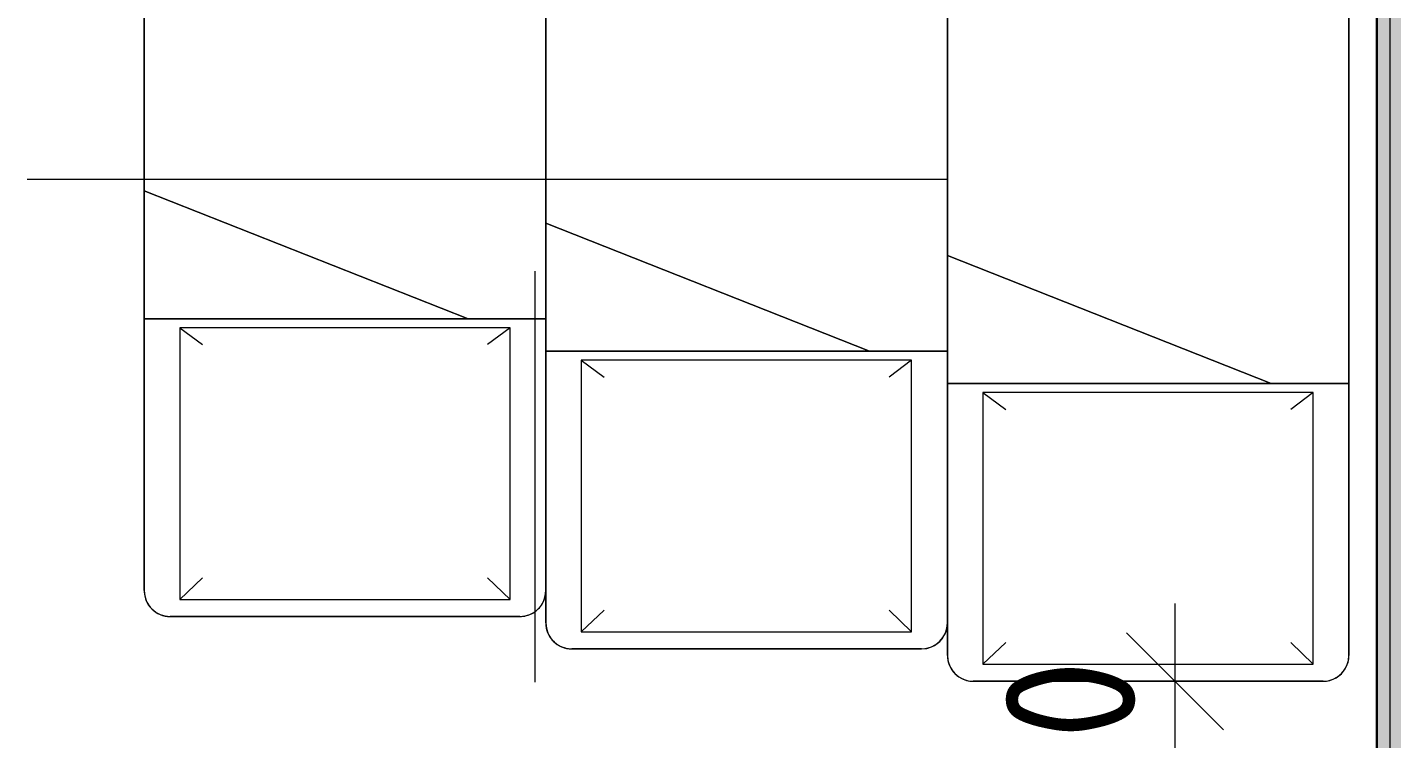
# Model space of a CAD drawing. Header units: millimetres. Extents: x 81494 to 296443, y -8553 to 29000.
# Drawn here: x 105026 to 107132, y 3681 to 4780 of the extents above; entities that cross this region are included whole.
import ezdxf

# ---------------------------------------------------------------- set-up
doc = ezdxf.new("R2010")
doc.units = ezdxf.units.MM
doc.linetypes.add('Осевая', pattern=[3175, 635, -476.25, 1587.5, -476.25])
for name, color, linetype, lineweight in [('A-ANNO-DIMS', 7, 'Continuous', 9), ('A-ANNO-DIMS-100', 7, 'Continuous', 9), ('A-GENM', 7, 'Continuous', 9), ('I-FURN-IDEN', 7, 'Continuous', 9), ('I-WALL', 7, 'Continuous', 9), ('Оси-2', 7, 'Осевая', 9)]:
    doc.layers.add(name, color=color, linetype=linetype, lineweight=lineweight)
for name, color, linetype, lineweight, true_color in [('A-WALL-1', 9, 'Continuous', 9, 0x808080), ('A-WALL-FNSH-1', 9, 'Continuous', 9, 0x808080), ('I-FURN-1', 9, 'Continuous', 9, 0x808080)]:
    doc.layers.add(name, color=color, linetype=linetype, lineweight=lineweight, true_color=true_color)
doc.styles.add('ISOCPEUR_1', font='isocpeur.ttf', dxfattribs={"width": 0.9, "height": 200})
doc.dimstyles.new('ISO-2_0_0_9К_Средний_округл2', dxfattribs={"dimscale": 304.8, "dimtxt": 199.196235, "dimasz": 0.492126, "dimexe": 0.393701, "dimexo": 0, "dimgap": 0, "dimtad": 1, "dimdec": 0, "dimrnd": 10, "dimzin": 0, "dimdsep": 46, "dimtxsty": 'ISOCPEUR_1', "dimblk1": 'OBLIQUE', "dimblk2": 'OBLIQUE', "dimsah": 1, "dimcen": 0.09, "dimdle": 0.393701, "dimazin": 0, "dimtfac": 1, "dimtdec": 4, "dimtix": 1, "dimtmove": 0, "dimatfit": 3, "dimfxl": 1, "dimtvp": 1, "dimtolj": 1, "dimtzin": 0, "dimarcsym": 2})

# ---------------------------------------------------------------- blocks, each defined once
blk = doc.blocks.new('Bed - Small Sizes - 1_118-V40-План расстановки мебели и оборудования 1 этажа в осях 23_1-33')
at = {"layer": 'I-FURN-1'}
for p, q in [((247.3, 0), (-292.7, 0)), ((-292.7, 0), (247.3, 0)), ((247.3, 0), (-292.7, 0)), ((-292.7, 0), (247.3, 0)), ((-332.7, -40), (-332.7, -460)), ((-332.7, -460), (-332.7, -40)), ((-332.7, -40), (-332.7, -460)), ((-332.7, -460), (-332.7, -40)), ((-277.5, -26.2), (-242.7, -60)), ((232.5, -26.2), (-277.5, -26.2)), ((-277.5, -26.2), (-277.5, -446.2)), ((232.5, -26.2), (-277.5, -26.2)), ((-277.5, -26.2), (-277.5, -446.2)), ((232.5, -26.2), (197.3, -60)), ((232.5, -446.2), (232.5, -26.2)), ((232.5, -446.2), (232.5, -26.2)), ((287.3, -460), (287.3, -40)), ((287.3, -40), (287.3, -90)), ((287.3, -90), (287.3, -40)), ((287.3, -40), (287.3, -90)), ((287.3, -90), (287.3, -460)), ((287.3, -510), (287.3, -90)), ((287.3, -90), (287.3, -510)), ((-277.5, -446.2), (-242.7, -420)), ((232.5, -446.2), (197.3, -420)), ((-332.7, -460), (-212.7, -460)), ((-212.7, -460), (-332.7, -460)), ((-332.7, -460), (-332.7, -1510)), ((-332.7, -1510), (-332.7, -460)), ((-332.7, -460), (-212.7, -460)), ((-277.5, -446.2), (232.5, -446.2)), ((-277.5, -446.2), (232.5, -446.2)), ((-212.7, -460), (287.3, -460)), ((287.3, -460), (-212.7, -460)), ((287.3, -460), (-212.7, -460)), ((-212.7, -460), (287.3, -657.7)), ((287.3, -657.7), (-212.7, -460)), ((-212.7, -460), (287.3, -460)), ((-212.7, -460), (287.3, -657.7)), ((-212.7, -460), (287.3, -460)), ((287.3, -657.7), (287.3, -460)), ((287.3, -460), (287.3, -510)), ((287.3, -510), (287.3, -657.7)), ((287.3, -657.7), (287.3, -510)), ((287.3, -510), (287.3, -657.7)), ((287.3, -1510), (287.3, -657.7)), ((287.3, -657.7), (287.3, -1460)), ((287.3, -1460), (287.3, -1510)), ((-292.7, -1550), (247.3, -1550)), ((247.3, -1550), (-292.7, -1550))]:
    blk.add_line(p, q, dxfattribs=at)
for centre, start, end in [((-292.7, -40), 90, 180), ((-292.7, -40), 90, 180), ((247.3, -40), 360, 90), ((247.3, -40), 0, 90), ((-292.7, -40), 90, 180), ((-292.7, -40), 150, 180), ((-292.7, -40), 90, 150), ((247.3, -40), 0, 90), ((247.3, -40), 75, 90), ((247.3, -40), 0, 75), ((-292.7, -1510), 180, 270), ((-292.7, -1510), 180, 270), ((247.3, -1510), 270, 360), ((247.3, -1510), 270, 0)]:
    blk.add_arc(centre, 40, start, end, dxfattribs=at)
blk = doc.blocks.new('Bed - Small Sizes - Single 5-V41-План расстановки мебели и оборудования 1 этажа в осях 23_1-33')
at = {"layer": 'I-FURN-1'}
for p, q in [((247.3, 0), (-292.7, 0)), ((-292.7, 0), (247.3, 0)), ((247.3, 0), (-292.7, 0)), ((-292.7, 0), (247.3, 0)), ((-332.7, -40), (-332.7, -410)), ((-332.7, -460), (-332.7, -40)), ((-332.7, -40), (-332.7, -460)), ((-332.7, -460), (-332.7, -40)), ((-277.5, -26.2), (-242.7, -60)), ((232.5, -26.2), (-277.5, -26.2)), ((-277.5, -26.2), (-277.5, -446.2)), ((232.5, -26.2), (-277.5, -26.2)), ((-277.5, -26.2), (-277.5, -446.2)), ((232.5, -26.2), (197.3, -60)), ((232.5, -446.2), (232.5, -26.2)), ((232.5, -446.2), (232.5, -26.2)), ((287.3, -460), (287.3, -40)), ((287.3, -40), (287.3, -90)), ((287.3, -90), (287.3, -40)), ((287.3, -40), (287.3, -90)), ((287.3, -90), (287.3, -460)), ((287.3, -510), (287.3, -90)), ((287.3, -90), (287.3, -510)), ((-332.7, -410), (-332.7, -460)), ((-277.5, -446.2), (-242.7, -420)), ((232.5, -446.2), (197.3, -420)), ((-332.7, -460), (-212.7, -460)), ((-212.7, -460), (-332.7, -460)), ((-332.7, -460), (-332.7, -607.7)), ((-332.7, -607.7), (-332.7, -460)), ((-332.7, -460), (-212.7, -460)), ((-277.5, -446.2), (232.5, -446.2)), ((-277.5, -446.2), (232.5, -446.2)), ((-212.7, -460), (287.3, -460)), ((287.3, -460), (-212.7, -460)), ((287.3, -460), (-212.7, -460)), ((-212.7, -460), (287.3, -657.7)), ((287.3, -657.7), (-212.7, -460)), ((-212.7, -460), (287.3, -460)), ((-212.7, -460), (287.3, -657.7)), ((-212.7, -460), (287.3, -460)), ((287.3, -657.7), (287.3, -460)), ((287.3, -460), (287.3, -510)), ((287.3, -510), (287.3, -657.7)), ((287.3, -657.7), (287.3, -510)), ((287.3, -510), (287.3, -657.7)), ((-332.7, -607.7), (-332.7, -1410)), ((-332.7, -1410), (-332.7, -607.7)), ((287.3, -1410), (287.3, -657.7)), ((287.3, -657.7), (287.3, -1360)), ((287.3, -1360), (287.3, -1410)), ((-292.7, -1450), (247.3, -1450)), ((247.3, -1450), (-292.7, -1450))]:
    blk.add_line(p, q, dxfattribs=at)
for centre, start, end in [((-292.7, -40), 90, 180), ((-292.7, -40), 90, 180), ((247.3, -40), 360, 90), ((247.3, -40), 0, 90), ((-292.7, -40), 90, 180), ((-292.7, -40), 150, 180), ((-292.7, -40), 90, 150), ((247.3, -40), 75, 90), ((247.3, -40), 45, 90), ((247.3, -40), 0, 75), ((247.3, -40), 15, 45), ((247.3, -40), 0, 15), ((-292.7, -1410), 180, 270), ((-292.7, -1410), 180, 195), ((247.3, -1410), 270, 0), ((247.3, -1410), 270, 0), ((-292.7, -1410), 195, 210), ((-292.7, -1410), 210, 270)]:
    blk.add_arc(centre, 40, start, end, dxfattribs=at)
blk = doc.blocks.new('Bed - Small Sizes - Single 6-V42-План расстановки мебели и оборудования 1 этажа в осях 23_1-33')
at = {"layer": 'I-FURN-1'}
for p, q in [((247.3, 0), (-292.7, 0)), ((-292.7, 0), (247.3, 0)), ((247.3, 0), (-292.7, 0)), ((-292.7, 0), (247.3, 0)), ((-332.7, -40), (-332.7, -410)), ((-332.7, -460), (-332.7, -40)), ((-332.7, -40), (-332.7, -460)), ((-332.7, -460), (-332.7, -40)), ((-277.5, -26.2), (-242.7, -60)), ((232.5, -26.2), (-277.5, -26.2)), ((-277.5, -26.2), (-277.5, -446.2)), ((232.5, -26.2), (-277.5, -26.2)), ((-277.5, -26.2), (-277.5, -446.2)), ((232.5, -26.2), (197.3, -60)), ((232.5, -446.2), (232.5, -26.2)), ((232.5, -446.2), (232.5, -26.2)), ((287.3, -460), (287.3, -40)), ((287.3, -40), (287.3, -460)), ((287.3, -657.7), (287.3, -40)), ((287.3, -40), (287.3, -657.7)), ((-332.7, -410), (-332.7, -460)), ((-277.5, -446.2), (-242.7, -420)), ((232.5, -446.2), (197.3, -420)), ((-332.7, -460), (-212.7, -460)), ((-212.7, -460), (-332.7, -460)), ((-332.7, -460), (-332.7, -607.7)), ((-332.7, -607.7), (-332.7, -460)), ((-332.7, -460), (-212.7, -460)), ((-277.5, -446.2), (232.5, -446.2)), ((-277.5, -446.2), (232.5, -446.2)), ((-212.7, -460), (287.3, -460)), ((287.3, -460), (-212.7, -460)), ((287.3, -460), (-212.7, -460)), ((-212.7, -460), (287.3, -657.7)), ((287.3, -657.7), (-212.7, -460)), ((-212.7, -460), (287.3, -460)), ((-212.7, -460), (287.3, -657.7)), ((-212.7, -460), (287.3, -460)), ((287.3, -657.7), (287.3, -460)), ((287.3, -460), (287.3, -657.7)), ((-332.7, -607.7), (-332.7, -1310)), ((-332.7, -1310), (-332.7, -607.7)), ((287.3, -1310), (287.3, -657.7)), ((287.3, -657.7), (287.3, -1310)), ((-292.7, -1350), (247.3, -1350)), ((247.3, -1350), (-292.7, -1350))]:
    blk.add_line(p, q, dxfattribs=at)
for centre, start, end in [((-292.7, -40), 90, 180), ((-292.7, -40), 90, 180), ((247.3, -40), 360, 90), ((247.3, -40), 75, 90), ((-292.7, -40), 90, 180), ((-292.7, -40), 150, 180), ((-292.7, -40), 135, 150), ((-292.7, -40), 120, 135), ((-292.7, -40), 105, 120), ((-292.7, -40), 90, 105), ((247.3, -40), 0, 90), ((247.3, -40), 0, 90), ((247.3, -40), 60, 75), ((247.3, -40), 45, 60), ((247.3, -40), 30, 45), ((247.3, -40), 0, 30), ((-292.7, -1310), 180, 270), ((-292.7, -1310), 180, 195), ((-292.7, -1310), 195, 210), ((247.3, -1310), 270, 0), ((247.3, -1310), 270, 0), ((-292.7, -1310), 210, 270)]:
    blk.add_arc(centre, 40, start, end, dxfattribs=at)
blk = doc.blocks.new('Рисунок_горы - Рисунок_горы-31934381-План расстановки мебели и оборудования 1 этажа в осях 23_1-33')
at = {"layer": 'A-GENM'}
for p, q in [((107109, 5509.4), (107109, 537.3)), ((107109, 4718.9), (107109, 5335.8)), ((107109, 4769.4), (107109, 4702.4)), ((107109, 4600.9), (107109, 4430.9)), ((107109, 4354.2), (107109, 4586.3)), ((107109, 4374.4), (107109, 4384)), ((107109, 4308.3), (107109, 4334.6)), ((107109, 4296), (107109, 4310.1)), ((107109, 3683.3), (107109, 4294.2)), ((107109, 4258.7), (107109, 4082.8)), ((107109, 4178.7), (107109, 4184.7)), ((107109, 4184.7), (107109, 4178.7)), ((107109, 4177), (107109, 4178.7)), ((107109, 4178.7), (107109, 4177)), ((107109, 4169.3), (107109, 4177)), ((107109, 4177), (107109, 4169.3)), ((107109, 3854.6), (107109, 3857.3)), ((107109, 3857.3), (107109, 3854.6)), ((107109, 3759.7), (107109, 3702.6)), ((107109, 3402.6), (107109, 3730.3)), ((107109, 3730.3), (107109, 3402.6))]:
    blk.add_line(p, q, dxfattribs=at)
for points in [[(107109, 4739.7), (107109, 4876.4), (107109, 4794.5), (107109, 4683.1)], [(107109, 4745.8), (107109, 4834.9), (107109, 4778.8), (107109, 4694)], [(107109, 4662.1), (107109, 4677.7), (107109, 4709.2), (107109, 4745.8)], [(107109, 4623.7), (107109, 4642.8), (107109, 4685.9), (107109, 4739.7)], [(107109, 4738.3), (107109, 4729.3), (107109, 4722.1), (107109, 4717.3)], [(107109, 4610.3), (107109, 4692.4), (107109, 4646), (107109, 4564.5)], [(107109, 4601), (107109, 4604.6), (107109, 4669.1), (107109, 4680.1)], [(107109, 4560.8), (107109, 4651.4), (107109, 4604.2), (107109, 4519)], [(107109, 4531.2), (107109, 4546.3), (107109, 4577.2), (107109, 4610.3)], [(107109, 4480.9), (107109, 4572.6), (107109, 4516.7), (107109, 4440.6)], [(107109, 4481.4), (107109, 4495.6), (107109, 4523.9), (107109, 4560.8)], [(107109, 4524), (107109, 4524.4), (107109, 4524.8), (107109, 4525.2)], [(107109, 4407.2), (107109, 4421.2), (107109, 4448.2), (107109, 4480.9)], [(107109, 4423.1), (107109, 4418.5), (107109, 4333), (107109, 4267.6)], [(107109, 4411.7), (107109, 4398.1), (107109, 4349), (107109, 4292)], [(107109, 4317.2), (107109, 4357.9), (107109, 4365.3), (107109, 4387.8)], [(107109, 4352.9), (107109, 4342.3), (107109, 4301.5), (107109, 4243.4)], [(107109, 4330.1), (107109, 4333.9), (107109, 4326.6), (107109, 4344.4)], [(107109, 4284.3), (107109, 4313.8), (107109, 4319.7), (107109, 4338.1)], [(107109, 4330.9), (107109, 4330.7), (107109, 4330.5), (107109, 4330.1)], [(107109, 4206.3), (107109, 4223.5), (107109, 4265.2), (107109, 4317.2)], [(107109, 4185.5), (107109, 4201.4), (107109, 4243.1), (107109, 4284.3)], [(107109, 4216.7), (107109, 4221), (107109, 4261.3), (107109, 4273)], [(107109, 4109.1), (107109, 4188.9), (107109, 4152.7), (107109, 4076.1)], [(107109, 4181.6), (107109, 4181.7), (107109, 4181.8), (107109, 4181.9)], [(107109, 4181.6), (107109, 4181.2), (107109, 4180.8), (107109, 4180.5)], [(107109, 4180), (107109, 4180.4), (107109, 4181), (107109, 4181.6)], [(107109, 4169.3), (107109, 4162.4), (107109, 4124.9), (107109, 4116.2)], [(107109, 4133.6), (107109, 4135.2), (107109, 4136.8), (107109, 4138.7)], [(107109, 4045.2), (107109, 4057.1), (107109, 4079.3), (107109, 4109.1)], [(107109, 3861.6), (107109, 3860.1), (107109, 3858.1), (107109, 3855.2)], [(107109, 3797.3), (107109, 3797.5), (107109, 3797.7), (107109, 3797.9)], [(107109, 3741.7), (107109, 3746.1), (107109, 3771.7), (107109, 3783.9)], [(107109, 3703.3), (107109, 3704.4), (107109, 3706.1), (107109, 3707.2)]]:
    blk.add_open_spline(points, degree=3, dxfattribs=at)
for points, knots in [([(107109, 4834.5), (107109, 4834.5), (107109, 4817.7), (107109, 4787.8), (107109, 4769.4)], [0.18181818, 0.18181818, 0.18181818, 0.18181818, 0.18181819, 0.27272727, 0.27272727, 0.27272727, 0.27272727]), ([(107109, 4717.3), (107109, 4717.3), (107109, 4722.1), (107109, 4729.3), (107109, 4738.3)], [0.72727273, 0.72727273, 0.72727273, 0.72727273, 0.72727274, 0.77370775, 0.77370775, 0.77370775, 0.77370775]), ([(107109, 4650.6), (107109, 4650.6), (107109, 4692.1), (107109, 4715.2), (107109, 4718.6)], [0.26865672, 0.26865672, 0.26865672, 0.26865672, 0.26865673, 0.28295434, 0.28295434, 0.28295434, 0.28295434]), ([(107109, 4680.1), (107109, 4680.1), (107109, 4693.3), (107109, 4704.3), (107109, 4717.3)], [0.63636364, 0.63636364, 0.63636364, 0.63636364, 0.63636365, 0.72727273, 0.72727273, 0.72727273, 0.72727273]), ([(107109, 4717.3), (107109, 4717.3), (107109, 4704.3), (107109, 4693.3), (107109, 4680.1)], [0.561151079, 0.561151079, 0.561151079, 0.561151079, 0.561151089, 0.568345324, 0.568345324, 0.568345324, 0.568345324]), ([(107109, 4702.4), (107109, 4702.4), (107109, 4672), (107109, 4676.4), (107109, 4658.2)], [0.36363636, 0.36363636, 0.36363636, 0.36363636, 0.36363637, 0.45454545, 0.45454545, 0.45454545, 0.45454545]), ([(107109, 4694), (107109, 4694), (107109, 4677.5), (107109, 4666.3), (107109, 4659.6)], [0.3333333, 0.3333333, 0.3333333, 0.3333333, 0.3333333, 0.4633605, 0.4633605, 0.4633605, 0.4633605]), ([(107109, 4683.1), (107109, 4683.1), (107109, 4651.7), (107109, 4631.9), (107109, 4621.7)], [0.3333333, 0.3333333, 0.3333333, 0.3333333, 0.3333333, 0.4958699, 0.4958699, 0.4958699, 0.4958699]), ([(107109, 4680.1), (107109, 4680.1), (107109, 4669), (107109, 4603), (107109, 4600.9)], [0.568345324, 0.568345324, 0.568345324, 0.568345324, 0.568345334, 0.575478222, 0.575478222, 0.575478222, 0.575478222]), ([(107109, 4658.2), (107109, 4658.2), (107109, 4647.5), (107109, 4606.2), (107109, 4600.9)], [0.45454545, 0.45454545, 0.45454545, 0.45454545, 0.45454546, 0.54545455, 0.54545455, 0.54545455, 0.54545455]), ([(107109, 4586.3), (107109, 4586.3), (107109, 4590.6), (107109, 4590.2), (107109, 4650.6)], [0.25373134, 0.25373134, 0.25373134, 0.25373134, 0.25373135, 0.26865672, 0.26865672, 0.26865672, 0.26865672]), ([(107109, 4564.5), (107109, 4564.5), (107109, 4548.6), (107109, 4532), (107109, 4525)], [0.25, 0.25, 0.25, 0.25, 0.25, 0.4045968, 0.4045968, 0.4045968, 0.4045968]), ([(107109, 4519), (107109, 4519), (107109, 4500), (107109, 4487.2), (107109, 4479.7)], [0.3333333, 0.3333333, 0.3333333, 0.3333333, 0.3333333, 0.4812982, 0.4812982, 0.4812982, 0.4812982]), ([(107109, 4440.6), (107109, 4440.6), (107109, 4423.4), (107109, 4411.7), (107109, 4404.7)], [0.3333333, 0.3333333, 0.3333333, 0.3333333, 0.3333333, 0.4725533, 0.4725533, 0.4725533, 0.4725533]), ([(107109, 4430.9), (107109, 4430.9), (107109, 4411.8), (107109, 4389.5), (107109, 4374.4)], [0.582733813, 0.582733813, 0.582733813, 0.582733813, 0.582733823, 0.589928058, 0.589928058, 0.589928058, 0.589928058]), ([(107109, 4384), (107109, 4384), (107109, 4409.9), (107109, 4421.5), (107109, 4423.1)], [0.059701493, 0.059701493, 0.059701493, 0.059701493, 0.059701503, 0.063359476, 0.063359476, 0.063359476, 0.063359476]), ([(107109, 4387.8), (107109, 4387.8), (107109, 4400.3), (107109, 4408.2), (107109, 4412.2)], [0.25, 0.25, 0.25, 0.25, 0.25000001, 0.29509388, 0.29509388, 0.29509388, 0.29509388]), ([(107109, 4355.8), (107109, 4355.8), (107109, 4362.9), (107109, 4368.3), (107109, 4374.4)], [0.02985075, 0.02985075, 0.02985075, 0.02985075, 0.02985076, 0.04477612, 0.04477612, 0.04477612, 0.04477612]), ([(107109, 4374.4), (107109, 4374.4), (107109, 4368.3), (107109, 4362.9), (107109, 4355.8)], [0.589928058, 0.589928058, 0.589928058, 0.589928058, 0.589928068, 0.597122302, 0.597122302, 0.597122302, 0.597122302]), ([(107109, 4310.1), (107109, 4310.1), (107109, 4356.4), (107109, 4336.7), (107109, 4354.2)], [0.2238806, 0.2238806, 0.2238806, 0.2238806, 0.22388061, 0.23880597, 0.23880597, 0.23880597, 0.23880597]), ([(107109, 4344.4), (107109, 4344.4), (107109, 4347.6), (107109, 4352.1), (107109, 4355.8)], [0.01492537, 0.01492537, 0.01492537, 0.01492537, 0.01492538, 0.02985075, 0.02985075, 0.02985075, 0.02985075]), ([(107109, 4355.8), (107109, 4355.8), (107109, 4352.1), (107109, 4347.6), (107109, 4344.4)], [0.597122302, 0.597122302, 0.597122302, 0.597122302, 0.597122312, 0.604316547, 0.604316547, 0.604316547, 0.604316547]), ([(107109, 4338.1), (107109, 4338.1), (107109, 4345.5), (107109, 4350.4), (107109, 4353.1)], [0.2, 0.2, 0.2, 0.2, 0.20000001, 0.23225836, 0.23225836, 0.23225836, 0.23225836]), ([(107109, 4344.4), (107109, 4344.4), (107109, 4335.7), (107109, 4333), (107109, 4332.1)], [0.604316547, 0.604316547, 0.604316547, 0.604316547, 0.604316557, 0.607823419, 0.607823419, 0.607823419, 0.607823419]), ([(107109, 4273), (107109, 4273), (107109, 4289.4), (107109, 4311.5), (107109, 4330.1)], [0.09090909, 0.09090909, 0.09090909, 0.09090909, 0.0909091, 0.18181818, 0.18181818, 0.18181818, 0.18181818]), ([(107109, 4330.1), (107109, 4330.1), (107109, 4309.7), (107109, 4273.5), (107109, 4254)], [0.18181818, 0.18181818, 0.18181818, 0.18181818, 0.18181819, 0.27272727, 0.27272727, 0.27272727, 0.27272727]), ([(107109, 4254), (107109, 4254), (107109, 4273.5), (107109, 4309.7), (107109, 4330.1)], [0.97014925, 0.97014925, 0.97014925, 0.97014925, 0.97014926, 1, 1, 1, 1]), ([(107109, 4330.1), (107109, 4330.1), (107109, 4311.5), (107109, 4289.4), (107109, 4273)], [0.611510791, 0.611510791, 0.611510791, 0.611510791, 0.611510801, 0.618705036, 0.618705036, 0.618705036, 0.618705036]), ([(107109, 4267.6), (107109, 4267.6), (107109, 4277.2), (107109, 4300.9), (107109, 4308.3)], [0.07462687, 0.07462687, 0.07462687, 0.07462687, 0.07462688, 0.08955224, 0.08955224, 0.08955224, 0.08955224]), ([(107109, 4308.3), (107109, 4308.3), (107109, 4294.5), (107109, 4267.6), (107109, 4258.7)], [0.08955224, 0.08955224, 0.08955224, 0.08955224, 0.08955225, 0.10447761, 0.10447761, 0.10447761, 0.10447761]), ([(107109, 4294.2), (107109, 4294.2), (107109, 4294.6), (107109, 4295), (107109, 4295.4)], [0.194029851, 0.194029851, 0.194029851, 0.194029851, 0.194029861, 0.202651697, 0.202651697, 0.202651697, 0.202651697]), ([(107109, 4292), (107109, 4292), (107109, 4244.2), (107109, 4216.6), (107109, 4204.7)], [0.5, 0.5, 0.5, 0.5, 0.5, 0.6504132, 0.6504132, 0.6504132, 0.6504132]), ([(107109, 4273), (107109, 4273), (107109, 4261.3), (107109, 4221), (107109, 4216.7)], [0.618705036, 0.618705036, 0.618705036, 0.618705036, 0.618705046, 0.625899281, 0.625899281, 0.625899281, 0.625899281]), ([(107109, 4254), (107109, 4254), (107109, 4140.3), (107109, 4130.6), (107109, 4024.9)], [0.27272727, 0.27272727, 0.27272727, 0.27272727, 0.27272728, 0.36363636, 0.36363636, 0.36363636, 0.36363636]), ([(107109, 4024.9), (107109, 4024.9), (107109, 4130.6), (107109, 4140.3), (107109, 4254)], [0.95522388, 0.95522388, 0.95522388, 0.95522388, 0.95522389, 0.97014925, 0.97014925, 0.97014925, 0.97014925]), ([(107109, 4243.4), (107109, 4243.4), (107109, 4219.5), (107109, 4191.3), (107109, 4181.6)], [0.4, 0.4, 0.4, 0.4, 0.4, 0.5375983, 0.5375983, 0.5375983, 0.5375983]), ([(107109, 4196.5), (107109, 4196.5), (107109, 4203.9), (107109, 4210.7), (107109, 4216.7)], [0.28571429, 0.28571429, 0.28571429, 0.28571429, 0.2857143, 0.35714286, 0.35714286, 0.35714286, 0.35714286]), ([(107109, 4216.7), (107109, 4216.7), (107109, 4062.7), (107109, 4093.8), (107109, 4004.3)], [0.35714286, 0.35714286, 0.35714286, 0.35714286, 0.35714287, 0.42857143, 0.42857143, 0.42857143, 0.42857143]), ([(107109, 4004.3), (107109, 4004.3), (107109, 4093.8), (107109, 4062.7), (107109, 4216.7)], [0.8181818, 0.8181818, 0.8181818, 0.8181818, 0.8181818, 1, 1, 1, 1]), ([(107109, 4216.7), (107109, 4216.7), (107109, 4210.7), (107109, 4203.9), (107109, 4196.5)], [0.625899281, 0.625899281, 0.625899281, 0.625899281, 0.625899291, 0.633093525, 0.633093525, 0.633093525, 0.633093525]), ([(107109, 4184.7), (107109, 4184.7), (107109, 4188.8), (107109, 4192.6), (107109, 4196.5)], [0.21428571, 0.21428571, 0.21428571, 0.21428571, 0.21428572, 0.28571429, 0.28571429, 0.28571429, 0.28571429]), ([(107109, 4196.5), (107109, 4196.5), (107109, 4192.6), (107109, 4188.8), (107109, 4184.7)], [0.633093525, 0.633093525, 0.633093525, 0.633093525, 0.633093535, 0.64028777, 0.64028777, 0.64028777, 0.64028777]), ([(107109, 4116.2), (107109, 4116.2), (107109, 4124.9), (107109, 4162.4), (107109, 4169.3)], [0.8571429, 0.8571429, 0.8571429, 0.8571429, 0.8571429, 1, 1, 1, 1]), ([(107109, 4169.3), (107109, 4169.3), (107109, 4161.5), (107109, 4148.1), (107109, 4138.7)], [0.661870504, 0.661870504, 0.661870504, 0.661870504, 0.661870514, 0.669064748, 0.669064748, 0.669064748, 0.669064748]), ([(107109, 4138.7), (107109, 4138.7), (107109, 4129.2), (107109, 4123.4), (107109, 4115.8)], [0.669064748, 0.669064748, 0.669064748, 0.669064748, 0.669064758, 0.676258993, 0.676258993, 0.676258993, 0.676258993]), ([(107109, 4034.2), (107109, 4034.2), (107109, 4069.7), (107109, 4093.5), (107109, 4116.2)], [0.78571429, 0.78571429, 0.78571429, 0.78571429, 0.7857143, 0.85714286, 0.85714286, 0.85714286, 0.85714286]), ([(107109, 4116.2), (107109, 4116.2), (107109, 4093.5), (107109, 4069.7), (107109, 4034.2)], [0.1111111, 0.1111111, 0.1111111, 0.1111111, 0.1111111, 0.2222222, 0.2222222, 0.2222222, 0.2222222]), ([(107109, 4037.7), (107109, 4037.7), (107109, 4093.3), (107109, 4101.4), (107109, 4115.8)], [0.5555556, 0.5555556, 0.5555556, 0.5555556, 0.5555556, 0.6666667, 0.6666667, 0.6666667, 0.6666667]), ([(107109, 4115.8), (107109, 4115.8), (107109, 4101.4), (107109, 4093.3), (107109, 4037.7)], [0.676258993, 0.676258993, 0.676258993, 0.676258993, 0.676259003, 0.683453237, 0.683453237, 0.683453237, 0.683453237]), ([(107109, 4082.8), (107109, 4082.8), (107109, 3948.4), (107109, 3856.6), (107109, 3759.7)], [0.11940299, 0.11940299, 0.11940299, 0.11940299, 0.119403, 0.13432836, 0.13432836, 0.13432836, 0.13432836]), ([(107109, 4076.1), (107109, 4076.1), (107109, 4061), (107109, 4050.4), (107109, 4043.8)], [0.3333333, 0.3333333, 0.3333333, 0.3333333, 0.3333333, 0.4773746, 0.4773746, 0.4773746, 0.4773746]), ([(107109, 3854.6), (107109, 3854.6), (107109, 3890.3), (107109, 3996.8), (107109, 4037.7)], [0.4444444, 0.4444444, 0.4444444, 0.4444444, 0.4444445, 0.5555556, 0.5555556, 0.5555556, 0.5555556]), ([(107109, 4037.7), (107109, 4037.7), (107109, 3996.8), (107109, 3890.3), (107109, 3854.6)], [0.683453237, 0.683453237, 0.683453237, 0.683453237, 0.683453247, 0.690647482, 0.690647482, 0.690647482, 0.690647482]), ([(107109, 3857.3), (107109, 3857.3), (107109, 3885.2), (107109, 4009), (107109, 4034.2)], [0.71428571, 0.71428571, 0.71428571, 0.71428571, 0.71428572, 0.78571429, 0.78571429, 0.78571429, 0.78571429]), ([(107109, 4034.2), (107109, 4034.2), (107109, 4009), (107109, 3885.2), (107109, 3857.3)], [0.2222222, 0.2222222, 0.2222222, 0.2222222, 0.2222222, 0.3333333, 0.3333333, 0.3333333, 0.3333333]), ([(107109, 4024.9), (107109, 4024.9), (107109, 3937.4), (107109, 3973.8), (107109, 3767)], [0.36363636, 0.36363636, 0.36363636, 0.36363636, 0.36363637, 0.45454545, 0.45454545, 0.45454545, 0.45454545]), ([(107109, 3767), (107109, 3767), (107109, 3973.8), (107109, 3937.4), (107109, 4024.9)], [0.94029851, 0.94029851, 0.94029851, 0.94029851, 0.94029852, 0.95522388, 0.95522388, 0.95522388, 0.95522388]), ([(107109, 4004.3), (107109, 4004.3), (107109, 3973.8), (107109, 3945), (107109, 3911.9)], [0.42857143, 0.42857143, 0.42857143, 0.42857143, 0.42857144, 0.5, 0.5, 0.5, 0.5]), ([(107109, 3911.9), (107109, 3911.9), (107109, 3945), (107109, 3973.8), (107109, 4004.3)], [0.72727273, 0.72727273, 0.72727273, 0.72727273, 0.72727274, 0.81818182, 0.81818182, 0.81818182, 0.81818182]), ([(107109, 3911.9), (107109, 3911.9), (107109, 3872.9), (107109, 3835.7), (107109, 3811.1)], [0.5, 0.5, 0.5, 0.5, 0.50000001, 0.57142857, 0.57142857, 0.57142857, 0.57142857]), ([(107109, 3811.1), (107109, 3811.1), (107109, 3835.7), (107109, 3872.9), (107109, 3911.9)], [0.63636364, 0.63636364, 0.63636364, 0.63636364, 0.63636365, 0.72727273, 0.72727273, 0.72727273, 0.72727273]), ([(107109, 3797.9), (107109, 3797.9), (107109, 3826.6), (107109, 3852.7), (107109, 3861.1)], [0.4, 0.4, 0.4, 0.4, 0.4, 0.5270552, 0.5270552, 0.5270552, 0.5270552]), ([(107109, 3855.2), (107109, 3855.2), (107109, 3833.8), (107109, 3773.8), (107109, 3741.7)], [0.6, 0.6, 0.6, 0.6, 0.6, 1, 1, 1, 1]), ([(107109, 3811.1), (107109, 3811.1), (107109, 3821.6), (107109, 3845), (107109, 3854.6)], [0.57142857, 0.57142857, 0.57142857, 0.57142857, 0.57142858, 0.64285714, 0.64285714, 0.64285714, 0.64285714]), ([(107109, 3854.6), (107109, 3854.6), (107109, 3845), (107109, 3821.6), (107109, 3811.1)], [0.690647482, 0.690647482, 0.690647482, 0.690647482, 0.690647492, 0.697841727, 0.697841727, 0.697841727, 0.697841727]), ([(107109, 3730.3), (107109, 3730.3), (107109, 3756), (107109, 3786.2), (107109, 3811.1)], [0.54545455, 0.54545455, 0.54545455, 0.54545455, 0.54545456, 0.63636364, 0.63636364, 0.63636364, 0.63636364]), ([(107109, 3811.1), (107109, 3811.1), (107109, 3786.2), (107109, 3756), (107109, 3730.3)], [0.697841727, 0.697841727, 0.697841727, 0.697841727, 0.697841737, 0.705035971, 0.705035971, 0.705035971, 0.705035971]), ([(107109, 3767), (107109, 3767), (107109, 3755.2), (107109, 3737.5), (107109, 3730.3)], [0.45454545, 0.45454545, 0.45454545, 0.45454545, 0.45454546, 0.54545455, 0.54545455, 0.54545455, 0.54545455]), ([(107109, 3730.3), (107109, 3730.3), (107109, 3737.5), (107109, 3755.2), (107109, 3767)], [0.92537313, 0.92537313, 0.92537313, 0.92537313, 0.92537314, 0.94029851, 0.94029851, 0.94029851, 0.94029851]), ([(107109, 3707.8), (107109, 3707.8), (107109, 3689.4), (107109, 3692.1), (107109, 3683.3)], [0.1641791, 0.1641791, 0.1641791, 0.1641791, 0.16417911, 0.17910448, 0.17910448, 0.17910448, 0.17910448])]:
    blk.add_open_spline(points, degree=3, knots=knots, dxfattribs=at)
blk = doc.blocks.new('DIMBLOCK54-План расстановки мебели и оборудования 1 этажа в осях 23_1-33')
at = {"layer": 'A-ANNO-DIMS-100'}
for p, q in [((106797.9, 3890), (106797.9, 3349)), ((106903.9, 3770), (106677.9, 3770)), ((106797.9, 3770), (106903.9, 3770)), ((106903.9, 3469), (106677.9, 3469)), ((106797.9, 3469), (106903.9, 3469))]:
    blk.add_line(p, q, dxfattribs=at)
at = {"layer": 'A-ANNO-DIMS-100', "lineweight": 20}
for p, q in [((106797.9, 3770), (106722.9, 3845)), ((106797.9, 3770), (106872.9, 3695)), ((106797.9, 3469), (106722.9, 3544)), ((106797.9, 3469), (106872.9, 3394))]:
    blk.add_line(p, q, dxfattribs=at)
at = {"layer": 'A-ANNO-DIMS-100', "color": 0, "insert": (106536.6, 3429.9), "char_height": 200, "width": 455.087, "attachment_point": 1, "rotation": 90, "line_spacing_factor": 1.149209, "style": 'ISOCPEUR_1'}
blk.add_mtext('300', dxfattribs=at)
blk = doc.blocks.new('_Oblique')
at = {"color": 0, "linetype": 'ByBlock', "lineweight": -2}
blk.add_line((-0.5, -0.5), (0.5, 0.5), dxfattribs=at)

msp = doc.modelspace()

# ---------------------------------------------------------------- hatches: boundary and pattern name
at = {"layer": 'I-WALL'}
h = msp.add_hatch(dxfattribs=at)
h.set_pattern_fill('FP_2', color=256, style=0, pattern_type=2)
h.set_pattern_definition([(45, (0, 0), (-57.024626, 57.024626), []), (45, (57.025, 0), (-57.024626, 57.024626), [100.806, -20.161, 3.353, -16.808])])
h.paths.add_polyline_path([(107330, 2400), (107350, 2400), (107350, 10600), (107130, 10600), (107130, 2400)])
h = msp.add_hatch(dxfattribs=at)
h.set_pattern_fill('FP_67', color=256, style=0, pattern_type=2)
h.set_pattern_definition([(0, (0, 0), (121.92, 30.48), [10.058, -81.382, 10.058, -81.382, -487.68]), (0, (0, 0), (121.92, 30.48), [-182.88, 10.058, -172.822, 10.058, -81.382, -213.36]), (0, (0, 0), (121.92, 30.48), [-457.2, 10.058, -50.902, 10.058, -142.342]), (120, (45.72, 15.24), (-87.356454, 90.345817), [10.058, -81.382, 10.058, -81.382, -487.68]), (120, (45.72, 15.24), (-87.356454, 90.345817), [-182.88, 10.058, -172.822, 10.058, -81.382, -213.36]), (120, (45.72, 15.24), (-87.356454, 90.345817), [-457.2, 10.058, -50.902, 10.058, -142.342]), (240, (60.96, 76.2), (-34.563546, -120.825817), [10.058, -81.382, 10.058, -81.382, -487.68]), (240, (60.96, 76.2), (-34.563546, -120.825817), [-182.88, 10.058, -172.822, 10.058, -81.382, -213.36]), (240, (60.96, 76.2), (-34.563546, -120.825817), [-457.2, 10.058, -50.902, 10.058, -142.342])])
h.paths.add_polyline_path([(107130, 150), (107130, 10380), (107110, 10380), (107110, 150)])

# ---------------------------------------------------------------- linework, layer by layer
at = {"layer": 'A-WALL-1'}
for p, q in [((107130, 150), (107130, 10600)), ((107110, 10380), (107110, 170))]:
    msp.add_line(p, q, dxfattribs=at)
at = {"layer": 'A-WALL-FNSH-1'}
for p, q in [((107109, 5539.2), (107109, 4418.4)), ((107110, 4318.5), (107109, 4318.5)), ((107109, 4305.7), (107110, 4305.7)), ((107109, 4245.5), (107110, 4245.5)), ((107109, 4208.2), (107109, 3742.2)), ((107110, 4208.2), (107109, 4208.2)), ((107109, 4129.6), (107110, 4129.6)), ((107110, 4078.4), (107109, 4078.4))]:
    msp.add_line(p, q, dxfattribs=at)
at = {"layer": 'I-FURN-IDEN'}
msp.add_line((106446.5, 4545), (105025.9, 4545), dxfattribs=at)
at = {"layer": 'I-WALL'}
for p, q in [((107110, 4737.9), (107109, 4737.9)), ((107109, 4734.5), (107110, 4734.5)), ((107110, 4728.6), (107109, 4728.6)), ((107110, 4723.7), (107109, 4723.7)), ((107109, 4627.9), (107110, 4627.9)), ((107110, 4617.2), (107109, 4617.2)), ((107109, 4613.7), (107110, 4613.7)), ((107109, 4588.6), (107110, 4588.6)), ((107110, 4571.9), (107109, 4571.9)), ((107109, 4507.2), (107110, 4507.2)), ((107110, 4504.1), (107109, 4504.1)), ((107110, 4501.2), (107109, 4501.2)), ((107109, 4461.9), (107110, 4461.9)), ((107110, 4418.4), (107109, 4418.4)), ((107109, 4418.4), (107109, 4208.2)), ((107109, 4404.1), (107110, 4404.1)), ((107109, 4391.2), (107110, 4391.2)), ((107110, 4380.5), (107109, 4380.5)), ((107110, 4359.4), (107109, 4359.4)), ((107110, 4335.3), (107109, 4335.3)), ((107109, 4270.5), (107110, 4270.5)), ((107109, 4238.4), (107110, 4238.4)), ((107109, 4225.3), (107110, 4225.3)), ((107109, 4219.4), (107110, 4219.4)), ((107110, 4144), (107109, 4144)), ((107110, 4142.2), (107109, 4142.2)), ((107110, 4069.7), (107109, 4069.7)), ((107109, 4064), (107110, 4064)), ((107109, 4062.2), (107110, 4062.2)), ((107110, 4049), (107109, 4049)), ((107109, 4029.7), (107110, 4029.7)), ((107109, 3969), (107110, 3969)), ((107110, 3952.3), (107109, 3952.3)), ((107109, 3912.3), (107110, 3912.3)), ((107110, 3896.2), (107109, 3896.2)), ((107110, 3880), (107109, 3880)), ((107110, 3873.7), (107109, 3873.7)), ((107109, 3856.2), (107110, 3856.2)), ((107109, 3849.3), (107110, 3849.3)), ((107109, 3840), (107110, 3840)), ((107109, 3833.7), (107110, 3833.7)), ((107110, 3828.4), (107109, 3828.4)), ((107109, 3748.4), (107110, 3748.4)), ((107109, 3622.2), (107109, 3742.2)), ((107110, 3742.2), (107109, 3742.2)), ((107110, 3713.1), (107109, 3713.1)), ((107110, 3704.7), (107109, 3704.7))]:
    msp.add_line(p, q, dxfattribs=at)
for points in [[(107109, 4318.5), (107109, 4080.8), (107109, 3924.5), (107109, 3849.3)], [(107109, 3849.3), (107109, 3937.8), (107109, 4089), (107109, 4305.7)], [(107109, 3295.8), (107109, 3436.2), (107109, 3620.7), (107109, 3849.3)], [(107109, 3849.3), (107109, 3620.7), (107109, 3436.2), (107109, 3295.8)]]:
    msp.add_open_spline(points, degree=3, dxfattribs=at)
at = {"layer": 'Оси-2'}
msp.add_line((105810, 593.7), (105810, 19528.3), dxfattribs=at)

# ---------------------------------------------------------------- block references
at = {"layer": 'A-GENM'}
msp.add_blockref('Рисунок_горы - Рисунок_горы-31934381-План расстановки мебели и оборудования 1 этажа в осях 23_1-33', (0, 0), dxfattribs=at)
at = {"layer": 'I-FURN-1', "rotation": 180}
for name, p in [('Bed - Small Sizes - 1_118-V40-План расстановки мебели и оборудования 1 этажа в осях 23_1-33', (106733.8, 3770)), ('Bed - Small Sizes - Single 5-V41-План расстановки мебели и оборудования 1 этажа в осях 23_1-33', (106113.8, 3820)), ('Bed - Small Sizes - Single 6-V42-План расстановки мебели и оборудования 1 этажа в осях 23_1-33', (105493.8, 3870))]:
    msp.add_blockref(name, p, dxfattribs=at)

# ---------------------------------------------------------------- dimensions: what is measured, and where the dimension line sits
at = {"layer": 'A-ANNO-DIMS'}
dim = msp.add_linear_dim(base=(106797.9, 3469), p1=(106903.9, 3770), p2=(106903.9, 3469), angle=90, dimstyle='ISO-2_0_0_9К_Средний_округл2', override={"dimpost": '<>', "dimfxl": 301.020652}, dxfattribs=at)
dim.commit()
dim.dimension.update_dxf_attribs({"geometry": 'DIMBLOCK54-План расстановки мебели и оборудования 1 этажа в осях 23_1-33', "text_midpoint": (106697.9, 3619.5)})

doc.saveas('drawing.dxf')
